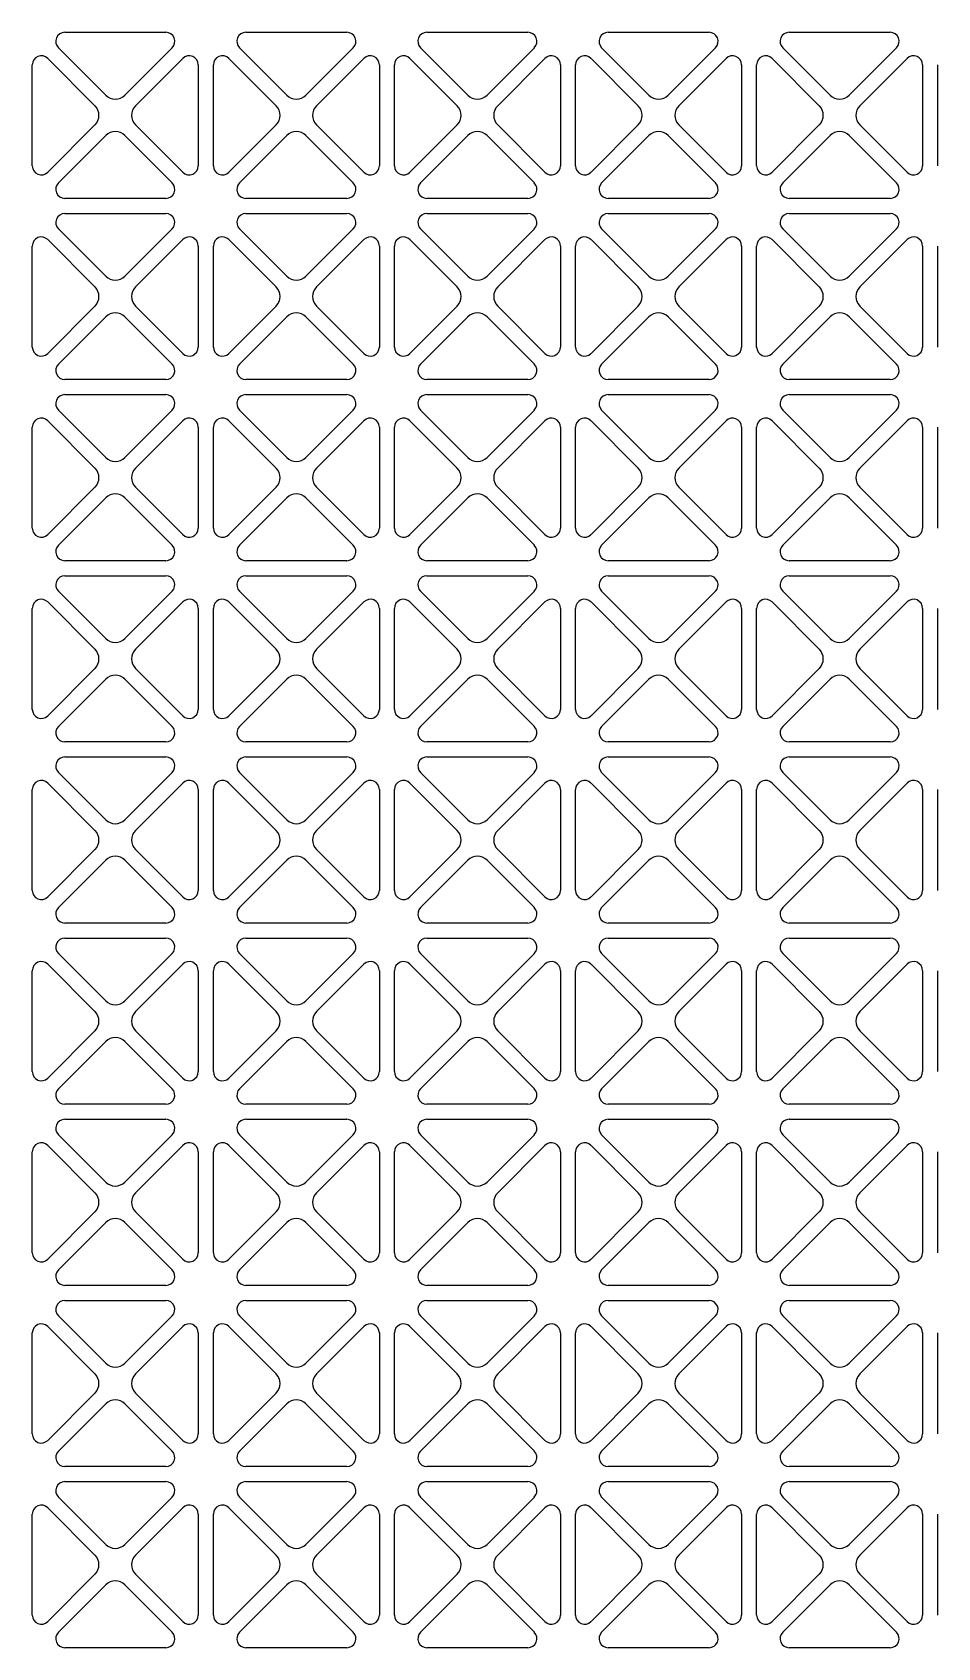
# Model space of a CAD drawing. Header units: millimetres. Extents: x 0 to 87554, y -20854 to 20404.
# Drawn here: x 49177.5 to 49297.5, y -3814.7 to -3600.7 of the extents above; entities that cross this region are included whole.
import ezdxf

# ---------------------------------------------------------------- set-up
doc = ezdxf.new("R2010")
doc.units = ezdxf.units.MM
doc.layers.get('0').update_dxf_attribs({"lineweight": 15})
doc.layers.add('WANGKONG_0', color=7, linetype='Continuous')

# ---------------------------------------------------------------- blocks, each defined once
blk = doc.blocks.new('e4tggg')
at = {"layer": 'WANGKONG_0', "color": 87, "linetype": 'Continuous'}
for p, q in [((34.62, 44.8), (48, 44.8)), ((58.62, 44.8), (72, 44.8)), ((82.62, 44.8), (96, 44.8)), ((106.62, 44.8), (120, 44.8)), ((130.62, 44.8), (144, 44.8)), ((32.36, 41.34), (38.62, 35.07)), ((40.04, 36.49), (33.77, 42.75)), ((48.85, 42.75), (42.58, 36.49)), ((44, 35.07), (50.26, 41.34)), ((56.36, 41.34), (62.62, 35.07)), ((64.04, 36.49), (57.77, 42.75)), ((72.85, 42.75), (66.58, 36.49)), ((68, 35.07), (74.26, 41.34)), ((80.36, 41.34), (86.62, 35.07)), ((88.04, 36.49), (81.77, 42.75)), ((96.85, 42.75), (90.58, 36.49)), ((92, 35.07), (98.26, 41.34)), ((104.36, 41.34), (110.62, 35.07)), ((112.04, 36.49), (105.77, 42.75)), ((120.85, 42.75), (114.58, 36.49)), ((116, 35.07), (122.26, 41.34)), ((128.36, 41.34), (134.62, 35.07)), ((136.04, 36.49), (129.77, 42.75)), ((144.85, 42.75), (138.58, 36.49)), ((140, 35.07), (146.26, 41.34)), ((30.31, 27.11), (30.31, 40.49)), ((52.31, 40.49), (52.31, 27.11)), ((54.31, 27.11), (54.31, 40.49)), ((76.31, 40.49), (76.31, 27.11)), ((78.31, 27.11), (78.31, 40.49)), ((100.31, 40.49), (100.31, 27.11)), ((102.31, 27.11), (102.31, 40.49)), ((124.31, 40.49), (124.31, 27.11)), ((126.31, 27.11), (126.31, 40.49)), ((148.31, 40.49), (148.31, 27.11)), ((150.31, 27.11), (150.31, 40.49)), ((38.62, 32.53), (32.36, 26.26)), ((50.26, 26.26), (44, 32.53)), ((62.62, 32.53), (56.36, 26.26)), ((74.26, 26.26), (68, 32.53)), ((86.62, 32.53), (80.36, 26.26)), ((98.26, 26.26), (92, 32.53)), ((110.62, 32.53), (104.36, 26.26)), ((122.26, 26.26), (116, 32.53)), ((134.62, 32.53), (128.36, 26.26)), ((146.26, 26.26), (140, 32.53)), ((33.77, 24.85), (40.04, 31.11)), ((42.58, 31.11), (48.85, 24.85)), ((57.77, 24.85), (64.04, 31.11)), ((66.58, 31.11), (72.85, 24.85)), ((81.77, 24.85), (88.04, 31.11)), ((90.58, 31.11), (96.85, 24.85)), ((105.77, 24.85), (112.04, 31.11)), ((114.58, 31.11), (120.85, 24.85)), ((129.77, 24.85), (136.04, 31.11)), ((138.58, 31.11), (144.85, 24.85)), ((48, 22.8), (34.62, 22.8)), ((72, 22.8), (58.62, 22.8)), ((96, 22.8), (82.62, 22.8)), ((120, 22.8), (106.62, 22.8)), ((144, 22.8), (130.62, 22.8)), ((34.62, 20.8), (48, 20.8)), ((58.62, 20.8), (72, 20.8)), ((82.62, 20.8), (96, 20.8)), ((106.62, 20.8), (120, 20.8)), ((130.62, 20.8), (144, 20.8)), ((32.36, 17.34), (38.62, 11.07)), ((40.04, 12.49), (33.77, 18.75)), ((48.85, 18.75), (42.58, 12.49)), ((44, 11.07), (50.26, 17.34)), ((56.36, 17.34), (62.62, 11.07)), ((64.04, 12.49), (57.77, 18.75)), ((72.85, 18.75), (66.58, 12.49)), ((68, 11.07), (74.26, 17.34)), ((80.36, 17.34), (86.62, 11.07)), ((88.04, 12.49), (81.77, 18.75)), ((96.85, 18.75), (90.58, 12.49)), ((92, 11.07), (98.26, 17.34)), ((104.36, 17.34), (110.62, 11.07)), ((112.04, 12.49), (105.77, 18.75)), ((120.85, 18.75), (114.58, 12.49)), ((116, 11.07), (122.26, 17.34)), ((128.36, 17.34), (134.62, 11.07)), ((136.04, 12.49), (129.77, 18.75)), ((144.85, 18.75), (138.58, 12.49)), ((140, 11.07), (146.26, 17.34)), ((30.31, 3.11), (30.31, 16.49)), ((52.31, 16.49), (52.31, 3.11)), ((54.31, 3.11), (54.31, 16.49)), ((76.31, 16.49), (76.31, 3.11)), ((78.31, 3.11), (78.31, 16.49)), ((100.31, 16.49), (100.31, 3.11)), ((102.31, 3.11), (102.31, 16.49)), ((124.31, 16.49), (124.31, 3.11)), ((126.31, 3.11), (126.31, 16.49)), ((148.31, 16.49), (148.31, 3.11)), ((150.31, 3.11), (150.31, 16.49)), ((38.62, 8.53), (32.36, 2.26)), ((33.77, 0.85), (40.04, 7.11)), ((42.58, 7.11), (48.85, 0.85)), ((50.26, 2.26), (44, 8.53)), ((62.62, 8.53), (56.36, 2.26)), ((57.77, 0.85), (64.04, 7.11)), ((66.58, 7.11), (72.85, 0.85)), ((74.26, 2.26), (68, 8.53)), ((86.62, 8.53), (80.36, 2.26)), ((81.77, 0.85), (88.04, 7.11)), ((90.58, 7.11), (96.85, 0.85)), ((98.26, 2.26), (92, 8.53)), ((110.62, 8.53), (104.36, 2.26)), ((105.77, 0.85), (112.04, 7.11)), ((114.58, 7.11), (120.85, 0.85)), ((122.26, 2.26), (116, 8.53)), ((134.62, 8.53), (128.36, 2.26)), ((129.77, 0.85), (136.04, 7.11)), ((138.58, 7.11), (144.85, 0.85)), ((146.26, 2.26), (140, 8.53)), ((48, -1.2), (34.62, -1.2)), ((72, -1.2), (58.62, -1.2)), ((96, -1.2), (82.62, -1.2)), ((120, -1.2), (106.62, -1.2)), ((144, -1.2), (130.62, -1.2)), ((34.62, -3.2), (48, -3.2)), ((58.62, -3.2), (72, -3.2)), ((82.62, -3.2), (96, -3.2)), ((106.62, -3.2), (120, -3.2)), ((130.62, -3.2), (144, -3.2)), ((40.04, -11.51), (33.77, -5.25)), ((48.85, -5.25), (42.58, -11.51)), ((64.04, -11.51), (57.77, -5.25)), ((72.85, -5.25), (66.58, -11.51)), ((88.04, -11.51), (81.77, -5.25)), ((96.85, -5.25), (90.58, -11.51)), ((112.04, -11.51), (105.77, -5.25)), ((120.85, -5.25), (114.58, -11.51)), ((136.04, -11.51), (129.77, -5.25)), ((144.85, -5.25), (138.58, -11.51)), ((30.31, -20.89), (30.31, -7.51)), ((32.36, -6.66), (38.62, -12.93)), ((44, -12.93), (50.26, -6.66)), ((52.31, -7.51), (52.31, -20.89)), ((54.31, -20.89), (54.31, -7.51)), ((56.36, -6.66), (62.62, -12.93)), ((68, -12.93), (74.26, -6.66)), ((76.31, -7.51), (76.31, -20.89)), ((78.31, -20.89), (78.31, -7.51)), ((80.36, -6.66), (86.62, -12.93)), ((92, -12.93), (98.26, -6.66)), ((100.31, -7.51), (100.31, -20.89)), ((102.31, -20.89), (102.31, -7.51)), ((104.36, -6.66), (110.62, -12.93)), ((116, -12.93), (122.26, -6.66)), ((124.31, -7.51), (124.31, -20.89)), ((126.31, -20.89), (126.31, -7.51)), ((128.36, -6.66), (134.62, -12.93)), ((140, -12.93), (146.26, -6.66)), ((148.31, -7.51), (148.31, -20.89)), ((150.31, -20.89), (150.31, -7.51)), ((38.62, -15.47), (32.36, -21.74)), ((33.77, -23.15), (40.04, -16.89)), ((42.58, -16.89), (48.85, -23.15)), ((50.26, -21.74), (44, -15.47)), ((62.62, -15.47), (56.36, -21.74)), ((57.77, -23.15), (64.04, -16.89)), ((66.58, -16.89), (72.85, -23.15)), ((74.26, -21.74), (68, -15.47)), ((86.62, -15.47), (80.36, -21.74)), ((81.77, -23.15), (88.04, -16.89)), ((90.58, -16.89), (96.85, -23.15)), ((98.26, -21.74), (92, -15.47)), ((110.62, -15.47), (104.36, -21.74)), ((105.77, -23.15), (112.04, -16.89)), ((114.58, -16.89), (120.85, -23.15)), ((122.26, -21.74), (116, -15.47)), ((134.62, -15.47), (128.36, -21.74)), ((129.77, -23.15), (136.04, -16.89)), ((138.58, -16.89), (144.85, -23.15)), ((146.26, -21.74), (140, -15.47)), ((48, -25.2), (34.62, -25.2)), ((72, -25.2), (58.62, -25.2)), ((96, -25.2), (82.62, -25.2)), ((120, -25.2), (106.62, -25.2)), ((144, -25.2), (130.62, -25.2)), ((34.62, -27.2), (48, -27.2)), ((58.62, -27.2), (72, -27.2)), ((82.62, -27.2), (96, -27.2)), ((106.62, -27.2), (120, -27.2)), ((130.62, -27.2), (144, -27.2)), ((40.04, -35.51), (33.77, -29.25)), ((48.85, -29.25), (42.58, -35.51)), ((64.04, -35.51), (57.77, -29.25)), ((72.85, -29.25), (66.58, -35.51)), ((88.04, -35.51), (81.77, -29.25)), ((96.85, -29.25), (90.58, -35.51)), ((112.04, -35.51), (105.77, -29.25)), ((120.85, -29.25), (114.58, -35.51)), ((136.04, -35.51), (129.77, -29.25)), ((144.85, -29.25), (138.58, -35.51)), ((30.31, -44.89), (30.31, -31.51)), ((32.36, -30.66), (38.62, -36.93)), ((44, -36.93), (50.26, -30.66)), ((52.31, -31.51), (52.31, -44.89)), ((54.31, -44.89), (54.31, -31.51)), ((56.36, -30.66), (62.62, -36.93)), ((68, -36.93), (74.26, -30.66)), ((76.31, -31.51), (76.31, -44.89)), ((78.31, -44.89), (78.31, -31.51)), ((80.36, -30.66), (86.62, -36.93)), ((92, -36.93), (98.26, -30.66)), ((100.31, -31.51), (100.31, -44.89)), ((102.31, -44.89), (102.31, -31.51)), ((104.36, -30.66), (110.62, -36.93)), ((116, -36.93), (122.26, -30.66)), ((124.31, -31.51), (124.31, -44.89)), ((126.31, -44.89), (126.31, -31.51)), ((128.36, -30.66), (134.62, -36.93)), ((140, -36.93), (146.26, -30.66)), ((148.31, -31.51), (148.31, -44.89)), ((150.31, -44.89), (150.31, -31.51)), ((38.62, -39.47), (32.36, -45.74)), ((50.26, -45.74), (44, -39.47)), ((62.62, -39.47), (56.36, -45.74)), ((74.26, -45.74), (68, -39.47)), ((86.62, -39.47), (80.36, -45.74)), ((98.26, -45.74), (92, -39.47)), ((110.62, -39.47), (104.36, -45.74)), ((122.26, -45.74), (116, -39.47)), ((134.62, -39.47), (128.36, -45.74)), ((146.26, -45.74), (140, -39.47)), ((33.77, -47.15), (40.04, -40.89)), ((42.58, -40.89), (48.85, -47.15)), ((57.77, -47.15), (64.04, -40.89)), ((66.58, -40.89), (72.85, -47.15)), ((81.77, -47.15), (88.04, -40.89)), ((90.58, -40.89), (96.85, -47.15)), ((105.77, -47.15), (112.04, -40.89)), ((114.58, -40.89), (120.85, -47.15)), ((129.77, -47.15), (136.04, -40.89)), ((138.58, -40.89), (144.85, -47.15)), ((48, -49.2), (34.62, -49.2)), ((72, -49.2), (58.62, -49.2)), ((96, -49.2), (82.62, -49.2)), ((120, -49.2), (106.62, -49.2)), ((144, -49.2), (130.62, -49.2)), ((34.62, -51.2), (48, -51.2)), ((58.62, -51.2), (72, -51.2)), ((82.62, -51.2), (96, -51.2)), ((106.62, -51.2), (120, -51.2)), ((130.62, -51.2), (144, -51.2)), ((40.04, -59.51), (33.77, -53.25)), ((48.85, -53.25), (42.58, -59.51)), ((64.04, -59.51), (57.77, -53.25)), ((72.85, -53.25), (66.58, -59.51)), ((88.04, -59.51), (81.77, -53.25)), ((96.85, -53.25), (90.58, -59.51)), ((112.04, -59.51), (105.77, -53.25)), ((120.85, -53.25), (114.58, -59.51)), ((136.04, -59.51), (129.77, -53.25)), ((144.85, -53.25), (138.58, -59.51)), ((30.31, -68.89), (30.31, -55.51)), ((32.36, -54.66), (38.62, -60.93)), ((44, -60.93), (50.26, -54.66)), ((52.31, -55.51), (52.31, -68.89)), ((54.31, -68.89), (54.31, -55.51)), ((56.36, -54.66), (62.62, -60.93)), ((68, -60.93), (74.26, -54.66)), ((76.31, -55.51), (76.31, -68.89)), ((78.31, -68.89), (78.31, -55.51)), ((80.36, -54.66), (86.62, -60.93)), ((92, -60.93), (98.26, -54.66)), ((100.31, -55.51), (100.31, -68.89)), ((102.31, -68.89), (102.31, -55.51)), ((104.36, -54.66), (110.62, -60.93)), ((116, -60.93), (122.26, -54.66)), ((124.31, -55.51), (124.31, -68.89)), ((126.31, -68.89), (126.31, -55.51)), ((128.36, -54.66), (134.62, -60.93)), ((140, -60.93), (146.26, -54.66)), ((148.31, -55.51), (148.31, -68.89)), ((150.31, -68.89), (150.31, -55.51)), ((38.62, -63.47), (32.36, -69.74)), ((50.26, -69.74), (44, -63.47)), ((62.62, -63.47), (56.36, -69.74)), ((74.26, -69.74), (68, -63.47)), ((86.62, -63.47), (80.36, -69.74)), ((98.26, -69.74), (92, -63.47)), ((110.62, -63.47), (104.36, -69.74)), ((122.26, -69.74), (116, -63.47)), ((134.62, -63.47), (128.36, -69.74)), ((146.26, -69.74), (140, -63.47)), ((33.77, -71.15), (40.04, -64.89)), ((42.58, -64.89), (48.85, -71.15)), ((57.77, -71.15), (64.04, -64.89)), ((66.58, -64.89), (72.85, -71.15)), ((81.77, -71.15), (88.04, -64.89)), ((90.58, -64.89), (96.85, -71.15)), ((105.77, -71.15), (112.04, -64.89)), ((114.58, -64.89), (120.85, -71.15)), ((129.77, -71.15), (136.04, -64.89)), ((138.58, -64.89), (144.85, -71.15)), ((48, -73.2), (34.62, -73.2)), ((72, -73.2), (58.62, -73.2)), ((96, -73.2), (82.62, -73.2)), ((120, -73.2), (106.62, -73.2)), ((144, -73.2), (130.62, -73.2)), ((34.62, -75.2), (48, -75.2)), ((58.62, -75.2), (72, -75.2)), ((82.62, -75.2), (96, -75.2)), ((106.62, -75.2), (120, -75.2)), ((130.62, -75.2), (144, -75.2)), ((32.36, -78.66), (38.62, -84.93)), ((40.04, -83.51), (33.77, -77.25)), ((48.85, -77.25), (42.58, -83.51)), ((44, -84.93), (50.26, -78.66)), ((56.36, -78.66), (62.62, -84.93)), ((64.04, -83.51), (57.77, -77.25)), ((72.85, -77.25), (66.58, -83.51)), ((68, -84.93), (74.26, -78.66)), ((80.36, -78.66), (86.62, -84.93)), ((88.04, -83.51), (81.77, -77.25)), ((96.85, -77.25), (90.58, -83.51)), ((92, -84.93), (98.26, -78.66)), ((104.36, -78.66), (110.62, -84.93)), ((112.04, -83.51), (105.77, -77.25)), ((120.85, -77.25), (114.58, -83.51)), ((116, -84.93), (122.26, -78.66)), ((128.36, -78.66), (134.62, -84.93)), ((136.04, -83.51), (129.77, -77.25)), ((144.85, -77.25), (138.58, -83.51)), ((140, -84.93), (146.26, -78.66)), ((30.31, -92.89), (30.31, -79.51)), ((52.31, -79.51), (52.31, -92.89)), ((54.31, -92.89), (54.31, -79.51)), ((76.31, -79.51), (76.31, -92.89)), ((78.31, -92.89), (78.31, -79.51)), ((100.31, -79.51), (100.31, -92.89)), ((102.31, -92.89), (102.31, -79.51)), ((124.31, -79.51), (124.31, -92.89)), ((126.31, -92.89), (126.31, -79.51)), ((148.31, -79.51), (148.31, -92.89)), ((150.31, -92.89), (150.31, -79.51)), ((38.62, -87.47), (32.36, -93.74)), ((50.26, -93.74), (44, -87.47)), ((62.62, -87.47), (56.36, -93.74)), ((74.26, -93.74), (68, -87.47)), ((86.62, -87.47), (80.36, -93.74)), ((98.26, -93.74), (92, -87.47)), ((110.62, -87.47), (104.36, -93.74)), ((122.26, -93.74), (116, -87.47)), ((134.62, -87.47), (128.36, -93.74)), ((146.26, -93.74), (140, -87.47)), ((33.77, -95.15), (40.04, -88.89)), ((42.58, -88.89), (48.85, -95.15)), ((57.77, -95.15), (64.04, -88.89)), ((66.58, -88.89), (72.85, -95.15)), ((81.77, -95.15), (88.04, -88.89)), ((90.58, -88.89), (96.85, -95.15)), ((105.77, -95.15), (112.04, -88.89)), ((114.58, -88.89), (120.85, -95.15)), ((129.77, -95.15), (136.04, -88.89)), ((138.58, -88.89), (144.85, -95.15)), ((48, -97.2), (34.62, -97.2)), ((72, -97.2), (58.62, -97.2)), ((96, -97.2), (82.62, -97.2)), ((120, -97.2), (106.62, -97.2)), ((144, -97.2), (130.62, -97.2)), ((34.62, -99.2), (48, -99.2)), ((58.62, -99.2), (72, -99.2)), ((82.62, -99.2), (96, -99.2)), ((106.62, -99.2), (120, -99.2)), ((130.62, -99.2), (144, -99.2)), ((32.36, -102.66), (38.62, -108.93)), ((40.04, -107.51), (33.77, -101.25)), ((48.85, -101.25), (42.58, -107.51)), ((44, -108.93), (50.26, -102.66)), ((56.36, -102.66), (62.62, -108.93)), ((64.04, -107.51), (57.77, -101.25)), ((72.85, -101.25), (66.58, -107.51)), ((68, -108.93), (74.26, -102.66)), ((80.36, -102.66), (86.62, -108.93)), ((88.04, -107.51), (81.77, -101.25)), ((96.85, -101.25), (90.58, -107.51)), ((92, -108.93), (98.26, -102.66)), ((104.36, -102.66), (110.62, -108.93)), ((112.04, -107.51), (105.77, -101.25)), ((120.85, -101.25), (114.58, -107.51)), ((116, -108.93), (122.26, -102.66)), ((128.36, -102.66), (134.62, -108.93)), ((136.04, -107.51), (129.77, -101.25)), ((144.85, -101.25), (138.58, -107.51)), ((140, -108.93), (146.26, -102.66)), ((30.31, -116.89), (30.31, -103.51)), ((52.31, -103.51), (52.31, -116.89)), ((54.31, -116.89), (54.31, -103.51)), ((76.31, -103.51), (76.31, -116.89)), ((78.31, -116.89), (78.31, -103.51)), ((100.31, -103.51), (100.31, -116.89)), ((102.31, -116.89), (102.31, -103.51)), ((124.31, -103.51), (124.31, -116.89)), ((126.31, -116.89), (126.31, -103.51)), ((148.31, -103.51), (148.31, -116.89)), ((150.31, -116.89), (150.31, -103.51)), ((38.62, -111.47), (32.36, -117.74)), ((33.77, -119.15), (40.04, -112.89)), ((42.58, -112.89), (48.85, -119.15)), ((50.26, -117.74), (44, -111.47)), ((62.62, -111.47), (56.36, -117.74)), ((57.77, -119.15), (64.04, -112.89)), ((66.58, -112.89), (72.85, -119.15)), ((74.26, -117.74), (68, -111.47)), ((86.62, -111.47), (80.36, -117.74)), ((81.77, -119.15), (88.04, -112.89)), ((90.58, -112.89), (96.85, -119.15)), ((98.26, -117.74), (92, -111.47)), ((110.62, -111.47), (104.36, -117.74)), ((105.77, -119.15), (112.04, -112.89)), ((114.58, -112.89), (120.85, -119.15)), ((122.26, -117.74), (116, -111.47)), ((134.62, -111.47), (128.36, -117.74)), ((129.77, -119.15), (136.04, -112.89)), ((138.58, -112.89), (144.85, -119.15)), ((146.26, -117.74), (140, -111.47)), ((48, -121.2), (34.62, -121.2)), ((72, -121.2), (58.62, -121.2)), ((96, -121.2), (82.62, -121.2)), ((120, -121.2), (106.62, -121.2)), ((144, -121.2), (130.62, -121.2)), ((34.62, -123.2), (48, -123.2)), ((58.62, -123.2), (72, -123.2)), ((82.62, -123.2), (96, -123.2)), ((106.62, -123.2), (120, -123.2)), ((130.62, -123.2), (144, -123.2)), ((40.04, -131.51), (33.77, -125.25)), ((48.85, -125.25), (42.58, -131.51)), ((64.04, -131.51), (57.77, -125.25)), ((72.85, -125.25), (66.58, -131.51)), ((88.04, -131.51), (81.77, -125.25)), ((96.85, -125.25), (90.58, -131.51)), ((112.04, -131.51), (105.77, -125.25)), ((120.85, -125.25), (114.58, -131.51)), ((136.04, -131.51), (129.77, -125.25)), ((144.85, -125.25), (138.58, -131.51)), ((30.31, -140.89), (30.31, -127.51)), ((32.36, -126.66), (38.62, -132.93)), ((44, -132.93), (50.26, -126.66)), ((52.31, -127.51), (52.31, -140.89)), ((54.31, -140.89), (54.31, -127.51)), ((56.36, -126.66), (62.62, -132.93)), ((68, -132.93), (74.26, -126.66)), ((76.31, -127.51), (76.31, -140.89)), ((78.31, -140.89), (78.31, -127.51)), ((80.36, -126.66), (86.62, -132.93)), ((92, -132.93), (98.26, -126.66)), ((100.31, -127.51), (100.31, -140.89)), ((102.31, -140.89), (102.31, -127.51)), ((104.36, -126.66), (110.62, -132.93)), ((116, -132.93), (122.26, -126.66)), ((124.31, -127.51), (124.31, -140.89)), ((126.31, -140.89), (126.31, -127.51)), ((128.36, -126.66), (134.62, -132.93)), ((140, -132.93), (146.26, -126.66)), ((148.31, -127.51), (148.31, -140.89)), ((150.31, -140.89), (150.31, -127.51)), ((38.62, -135.47), (32.36, -141.74)), ((33.77, -143.15), (40.04, -136.89)), ((42.58, -136.89), (48.85, -143.15)), ((50.26, -141.74), (44, -135.47)), ((62.62, -135.47), (56.36, -141.74)), ((57.77, -143.15), (64.04, -136.89)), ((66.58, -136.89), (72.85, -143.15)), ((74.26, -141.74), (68, -135.47)), ((86.62, -135.47), (80.36, -141.74)), ((81.77, -143.15), (88.04, -136.89)), ((90.58, -136.89), (96.85, -143.15)), ((98.26, -141.74), (92, -135.47)), ((110.62, -135.47), (104.36, -141.74)), ((105.77, -143.15), (112.04, -136.89)), ((114.58, -136.89), (120.85, -143.15)), ((122.26, -141.74), (116, -135.47)), ((134.62, -135.47), (128.36, -141.74)), ((129.77, -143.15), (136.04, -136.89)), ((138.58, -136.89), (144.85, -143.15)), ((146.26, -141.74), (140, -135.47)), ((48, -145.2), (34.62, -145.2)), ((72, -145.2), (58.62, -145.2)), ((96, -145.2), (82.62, -145.2)), ((120, -145.2), (106.62, -145.2)), ((144, -145.2), (130.62, -145.2)), ((34.62, -147.2), (48, -147.2)), ((58.62, -147.2), (72, -147.2)), ((82.62, -147.2), (96, -147.2)), ((106.62, -147.2), (120, -147.2)), ((130.62, -147.2), (144, -147.2)), ((40.04, -155.51), (33.77, -149.25)), ((48.85, -149.25), (42.58, -155.51)), ((64.04, -155.51), (57.77, -149.25)), ((72.85, -149.25), (66.58, -155.51)), ((88.04, -155.51), (81.77, -149.25)), ((96.85, -149.25), (90.58, -155.51)), ((112.04, -155.51), (105.77, -149.25)), ((120.85, -149.25), (114.58, -155.51)), ((136.04, -155.51), (129.77, -149.25)), ((144.85, -149.25), (138.58, -155.51)), ((30.31, -164.89), (30.31, -151.51)), ((32.36, -150.66), (38.62, -156.93)), ((44, -156.93), (50.26, -150.66)), ((52.31, -151.51), (52.31, -164.89)), ((54.31, -164.89), (54.31, -151.51)), ((56.36, -150.66), (62.62, -156.93)), ((68, -156.93), (74.26, -150.66)), ((76.31, -151.51), (76.31, -164.89)), ((78.31, -164.89), (78.31, -151.51)), ((80.36, -150.66), (86.62, -156.93)), ((92, -156.93), (98.26, -150.66)), ((100.31, -151.51), (100.31, -164.89)), ((102.31, -164.89), (102.31, -151.51)), ((104.36, -150.66), (110.62, -156.93)), ((116, -156.93), (122.26, -150.66)), ((124.31, -151.51), (124.31, -164.89)), ((126.31, -164.89), (126.31, -151.51)), ((128.36, -150.66), (134.62, -156.93)), ((140, -156.93), (146.26, -150.66)), ((148.31, -151.51), (148.31, -164.89)), ((150.31, -164.89), (150.31, -151.51)), ((38.62, -159.47), (32.36, -165.74)), ((50.26, -165.74), (44, -159.47)), ((62.62, -159.47), (56.36, -165.74)), ((74.26, -165.74), (68, -159.47)), ((86.62, -159.47), (80.36, -165.74)), ((98.26, -165.74), (92, -159.47)), ((110.62, -159.47), (104.36, -165.74)), ((122.26, -165.74), (116, -159.47)), ((134.62, -159.47), (128.36, -165.74)), ((146.26, -165.74), (140, -159.47)), ((33.77, -167.15), (40.04, -160.89)), ((42.58, -160.89), (48.85, -167.15)), ((57.77, -167.15), (64.04, -160.89)), ((66.58, -160.89), (72.85, -167.15)), ((81.77, -167.15), (88.04, -160.89)), ((90.58, -160.89), (96.85, -167.15)), ((105.77, -167.15), (112.04, -160.89)), ((114.58, -160.89), (120.85, -167.15)), ((129.77, -167.15), (136.04, -160.89)), ((138.58, -160.89), (144.85, -167.15)), ((48, -169.2), (34.62, -169.2)), ((72, -169.2), (58.62, -169.2)), ((96, -169.2), (82.62, -169.2)), ((120, -169.2), (106.62, -169.2)), ((144, -169.2), (130.62, -169.2))]:
    blk.add_line(p, q, dxfattribs=at)
for centre, radius, start, end in [((34.62, 43.6), 1.2, 90, 225), ((48, 43.6), 1.2, 315, 90), ((58.62, 43.6), 1.2, 90, 225), ((72, 43.6), 1.2, 315, 90), ((82.62, 43.6), 1.2, 90, 225), ((96, 43.6), 1.2, 315, 90), ((106.62, 43.6), 1.2, 90, 225), ((120, 43.6), 1.2, 315, 90), ((130.62, 43.6), 1.2, 90, 225), ((144, 43.6), 1.2, 315, 90), ((31.51, 40.49), 1.2, 45, 180), ((51.11, 40.49), 1.2, 0, 135), ((55.51, 40.49), 1.2, 45, 180), ((75.11, 40.49), 1.2, 0, 135), ((79.51, 40.49), 1.2, 45, 180), ((99.11, 40.49), 1.2, 0, 135), ((103.51, 40.49), 1.2, 45, 180), ((123.11, 40.49), 1.2, 0, 135), ((127.51, 40.49), 1.2, 45, 180), ((147.11, 40.49), 1.2, 0, 135), ((41.31, 37.76), 1.8, 225, 315), ((65.31, 37.76), 1.8, 225, 315), ((89.31, 37.76), 1.8, 225, 315), ((113.31, 37.76), 1.8, 225, 315), ((137.31, 37.76), 1.8, 225, 315), ((37.35, 33.8), 1.8, 315, 45), ((45.27, 33.8), 1.8, 135, 225), ((61.35, 33.8), 1.8, 315, 45), ((69.27, 33.8), 1.8, 135, 225), ((85.35, 33.8), 1.8, 315, 45), ((93.27, 33.8), 1.8, 135, 225), ((109.35, 33.8), 1.8, 315, 45), ((117.27, 33.8), 1.8, 135, 225), ((133.35, 33.8), 1.8, 315, 45), ((141.27, 33.8), 1.8, 135, 225), ((41.31, 29.84), 1.8, 45, 135), ((65.31, 29.84), 1.8, 45, 135), ((89.31, 29.84), 1.8, 45, 135), ((113.31, 29.84), 1.8, 45, 135), ((137.31, 29.84), 1.8, 45, 135), ((31.51, 27.11), 1.2, 180, 315), ((51.11, 27.11), 1.2, 225, 0), ((55.51, 27.11), 1.2, 180, 315), ((75.11, 27.11), 1.2, 225, 0), ((79.51, 27.11), 1.2, 180, 315), ((99.11, 27.11), 1.2, 225, 0), ((103.51, 27.11), 1.2, 180, 315), ((123.11, 27.11), 1.2, 225, 0), ((127.51, 27.11), 1.2, 180, 315), ((147.11, 27.11), 1.2, 225, 0), ((34.62, 24), 1.2, 135, 270), ((48, 24), 1.2, 270, 45), ((58.62, 24), 1.2, 135, 270), ((72, 24), 1.2, 270, 45), ((82.62, 24), 1.2, 135, 270), ((96, 24), 1.2, 270, 45), ((106.62, 24), 1.2, 135, 270), ((120, 24), 1.2, 270, 45), ((130.62, 24), 1.2, 135, 270), ((144, 24), 1.2, 270, 45), ((34.62, 19.6), 1.2, 90, 225), ((48, 19.6), 1.2, 315, 90), ((58.62, 19.6), 1.2, 90, 225), ((72, 19.6), 1.2, 315, 90), ((82.62, 19.6), 1.2, 90, 225), ((96, 19.6), 1.2, 315, 90), ((106.62, 19.6), 1.2, 90, 225), ((120, 19.6), 1.2, 315, 90), ((130.62, 19.6), 1.2, 90, 225), ((144, 19.6), 1.2, 315, 90), ((31.51, 16.49), 1.2, 45, 180), ((51.11, 16.49), 1.2, 0, 135), ((55.51, 16.49), 1.2, 45, 180), ((75.11, 16.49), 1.2, 0, 135), ((79.51, 16.49), 1.2, 45, 180), ((99.11, 16.49), 1.2, 0, 135), ((103.51, 16.49), 1.2, 45, 180), ((123.11, 16.49), 1.2, 0, 135), ((127.51, 16.49), 1.2, 45, 180), ((147.11, 16.49), 1.2, 0, 135), ((37.35, 9.8), 1.8, 315, 45), ((41.31, 13.76), 1.8, 225, 315), ((45.27, 9.8), 1.8, 135, 225), ((61.35, 9.8), 1.8, 315, 45), ((65.31, 13.76), 1.8, 225, 315), ((69.27, 9.8), 1.8, 135, 225), ((85.35, 9.8), 1.8, 315, 45), ((89.31, 13.76), 1.8, 225, 315), ((93.27, 9.8), 1.8, 135, 225), ((109.35, 9.8), 1.8, 315, 45), ((113.31, 13.76), 1.8, 225, 315), ((117.27, 9.8), 1.8, 135, 225), ((133.35, 9.8), 1.8, 315, 45), ((137.31, 13.76), 1.8, 225, 315), ((141.27, 9.8), 1.8, 135, 225), ((41.31, 5.84), 1.8, 45, 135), ((65.31, 5.84), 1.8, 45, 135), ((89.31, 5.84), 1.8, 45, 135), ((113.31, 5.84), 1.8, 45, 135), ((137.31, 5.84), 1.8, 45, 135), ((31.51, 3.11), 1.2, 180, 315), ((51.11, 3.11), 1.2, 225, 0), ((55.51, 3.11), 1.2, 180, 315), ((75.11, 3.11), 1.2, 225, 0), ((79.51, 3.11), 1.2, 180, 315), ((99.11, 3.11), 1.2, 225, 0), ((103.51, 3.11), 1.2, 180, 315), ((123.11, 3.11), 1.2, 225, 0), ((127.51, 3.11), 1.2, 180, 315), ((147.11, 3.11), 1.2, 225, 0), ((34.62, 0), 1.2, 135, 270), ((48, 0), 1.2, 270, 45), ((58.62, 0), 1.2, 135, 270), ((72, 0), 1.2, 270, 45), ((82.62, 0), 1.2, 135, 270), ((96, 0), 1.2, 270, 45), ((106.62, 0), 1.2, 135, 270), ((120, 0), 1.2, 270, 45), ((130.62, 0), 1.2, 135, 270), ((144, 0), 1.2, 270, 45), ((34.62, -4.4), 1.2, 90, 225), ((48, -4.4), 1.2, 315, 90), ((58.62, -4.4), 1.2, 90, 225), ((72, -4.4), 1.2, 315, 90), ((82.62, -4.4), 1.2, 90, 225), ((96, -4.4), 1.2, 315, 90), ((106.62, -4.4), 1.2, 90, 225), ((120, -4.4), 1.2, 315, 90), ((130.62, -4.4), 1.2, 90, 225), ((144, -4.4), 1.2, 315, 90), ((31.51, -7.51), 1.2, 45, 180), ((51.11, -7.51), 1.2, 0, 135), ((55.51, -7.51), 1.2, 45, 180), ((75.11, -7.51), 1.2, 0, 135), ((79.51, -7.51), 1.2, 45, 180), ((99.11, -7.51), 1.2, 0, 135), ((103.51, -7.51), 1.2, 45, 180), ((123.11, -7.51), 1.2, 0, 135), ((127.51, -7.51), 1.2, 45, 180), ((147.11, -7.51), 1.2, 0, 135), ((41.31, -10.24), 1.8, 225, 315), ((65.31, -10.24), 1.8, 225, 315), ((89.31, -10.24), 1.8, 225, 315), ((113.31, -10.24), 1.8, 225, 315), ((137.31, -10.24), 1.8, 225, 315), ((37.35, -14.2), 1.8, 315, 45), ((45.27, -14.2), 1.8, 135, 225), ((61.35, -14.2), 1.8, 315, 45), ((69.27, -14.2), 1.8, 135, 225), ((85.35, -14.2), 1.8, 315, 45), ((93.27, -14.2), 1.8, 135, 225), ((109.35, -14.2), 1.8, 315, 45), ((117.27, -14.2), 1.8, 135, 225), ((133.35, -14.2), 1.8, 315, 45), ((141.27, -14.2), 1.8, 135, 225), ((41.31, -18.16), 1.8, 45, 135), ((65.31, -18.16), 1.8, 45, 135), ((89.31, -18.16), 1.8, 45, 135), ((113.31, -18.16), 1.8, 45, 135), ((137.31, -18.16), 1.8, 45, 135), ((31.51, -20.89), 1.2, 180, 315), ((51.11, -20.89), 1.2, 225, 0), ((55.51, -20.89), 1.2, 180, 315), ((75.11, -20.89), 1.2, 225, 0), ((79.51, -20.89), 1.2, 180, 315), ((99.11, -20.89), 1.2, 225, 0), ((103.51, -20.89), 1.2, 180, 315), ((123.11, -20.89), 1.2, 225, 0), ((127.51, -20.89), 1.2, 180, 315), ((147.11, -20.89), 1.2, 225, 0), ((34.62, -24), 1.2, 135, 270), ((48, -24), 1.2, 270, 45), ((58.62, -24), 1.2, 135, 270), ((72, -24), 1.2, 270, 45), ((82.62, -24), 1.2, 135, 270), ((96, -24), 1.2, 270, 45), ((106.62, -24), 1.2, 135, 270), ((120, -24), 1.2, 270, 45), ((130.62, -24), 1.2, 135, 270), ((144, -24), 1.2, 270, 45), ((34.62, -28.4), 1.2, 90, 225), ((48, -28.4), 1.2, 315, 90), ((58.62, -28.4), 1.2, 90, 225), ((72, -28.4), 1.2, 315, 90), ((82.62, -28.4), 1.2, 90, 225), ((96, -28.4), 1.2, 315, 90), ((106.62, -28.4), 1.2, 90, 225), ((120, -28.4), 1.2, 315, 90), ((130.62, -28.4), 1.2, 90, 225), ((144, -28.4), 1.2, 315, 90), ((31.51, -31.51), 1.2, 45, 180), ((51.11, -31.51), 1.2, 0, 135), ((55.51, -31.51), 1.2, 45, 180), ((75.11, -31.51), 1.2, 0, 135), ((79.51, -31.51), 1.2, 45, 180), ((99.11, -31.51), 1.2, 0, 135), ((103.51, -31.51), 1.2, 45, 180), ((123.11, -31.51), 1.2, 0, 135), ((127.51, -31.51), 1.2, 45, 180), ((147.11, -31.51), 1.2, 0, 135), ((41.31, -34.24), 1.8, 225, 315), ((65.31, -34.24), 1.8, 225, 315), ((89.31, -34.24), 1.8, 225, 315), ((113.31, -34.24), 1.8, 225, 315), ((137.31, -34.24), 1.8, 225, 315), ((37.35, -38.2), 1.8, 315, 45), ((45.27, -38.2), 1.8, 135, 225), ((61.35, -38.2), 1.8, 315, 45), ((69.27, -38.2), 1.8, 135, 225), ((85.35, -38.2), 1.8, 315, 45), ((93.27, -38.2), 1.8, 135, 225), ((109.35, -38.2), 1.8, 315, 45), ((117.27, -38.2), 1.8, 135, 225), ((133.35, -38.2), 1.8, 315, 45), ((141.27, -38.2), 1.8, 135, 225), ((41.31, -42.16), 1.8, 45, 135), ((65.31, -42.16), 1.8, 45, 135), ((89.31, -42.16), 1.8, 45, 135), ((113.31, -42.16), 1.8, 45, 135), ((137.31, -42.16), 1.8, 45, 135), ((31.51, -44.89), 1.2, 180, 315), ((51.11, -44.89), 1.2, 225, 0), ((55.51, -44.89), 1.2, 180, 315), ((75.11, -44.89), 1.2, 225, 0), ((79.51, -44.89), 1.2, 180, 315), ((99.11, -44.89), 1.2, 225, 0), ((103.51, -44.89), 1.2, 180, 315), ((123.11, -44.89), 1.2, 225, 0), ((127.51, -44.89), 1.2, 180, 315), ((147.11, -44.89), 1.2, 225, 0), ((34.62, -48), 1.2, 135, 270), ((48, -48), 1.2, 270, 45), ((58.62, -48), 1.2, 135, 270), ((72, -48), 1.2, 270, 45), ((82.62, -48), 1.2, 135, 270), ((96, -48), 1.2, 270, 45), ((106.62, -48), 1.2, 135, 270), ((120, -48), 1.2, 270, 45), ((130.62, -48), 1.2, 135, 270), ((144, -48), 1.2, 270, 45), ((34.62, -52.4), 1.2, 90, 225), ((48, -52.4), 1.2, 315, 90), ((58.62, -52.4), 1.2, 90, 225), ((72, -52.4), 1.2, 315, 90), ((82.62, -52.4), 1.2, 90, 225), ((96, -52.4), 1.2, 315, 90), ((106.62, -52.4), 1.2, 90, 225), ((120, -52.4), 1.2, 315, 90), ((130.62, -52.4), 1.2, 90, 225), ((144, -52.4), 1.2, 315, 90), ((31.51, -55.51), 1.2, 45, 180), ((51.11, -55.51), 1.2, 0, 135), ((55.51, -55.51), 1.2, 45, 180), ((75.11, -55.51), 1.2, 0, 135), ((79.51, -55.51), 1.2, 45, 180), ((99.11, -55.51), 1.2, 0, 135), ((103.51, -55.51), 1.2, 45, 180), ((123.11, -55.51), 1.2, 0, 135), ((127.51, -55.51), 1.2, 45, 180), ((147.11, -55.51), 1.2, 0, 135), ((41.31, -58.24), 1.8, 225, 315), ((65.31, -58.24), 1.8, 225, 315), ((89.31, -58.24), 1.8, 225, 315), ((113.31, -58.24), 1.8, 225, 315), ((137.31, -58.24), 1.8, 225, 315), ((37.35, -62.2), 1.8, 315, 45), ((45.27, -62.2), 1.8, 135, 225), ((61.35, -62.2), 1.8, 315, 45), ((69.27, -62.2), 1.8, 135, 225), ((85.35, -62.2), 1.8, 315, 45), ((93.27, -62.2), 1.8, 135, 225), ((109.35, -62.2), 1.8, 315, 45), ((117.27, -62.2), 1.8, 135, 225), ((133.35, -62.2), 1.8, 315, 45), ((141.27, -62.2), 1.8, 135, 225), ((41.31, -66.16), 1.8, 45, 135), ((65.31, -66.16), 1.8, 45, 135), ((89.31, -66.16), 1.8, 45, 135), ((113.31, -66.16), 1.8, 45, 135), ((137.31, -66.16), 1.8, 45, 135), ((31.51, -68.89), 1.2, 180, 315), ((51.11, -68.89), 1.2, 225, 0), ((55.51, -68.89), 1.2, 180, 315), ((75.11, -68.89), 1.2, 225, 0), ((79.51, -68.89), 1.2, 180, 315), ((99.11, -68.89), 1.2, 225, 0), ((103.51, -68.89), 1.2, 180, 315), ((123.11, -68.89), 1.2, 225, 0), ((127.51, -68.89), 1.2, 180, 315), ((147.11, -68.89), 1.2, 225, 0), ((34.62, -72), 1.2, 135, 270), ((48, -72), 1.2, 270, 45), ((58.62, -72), 1.2, 135, 270), ((72, -72), 1.2, 270, 45), ((82.62, -72), 1.2, 135, 270), ((96, -72), 1.2, 270, 45), ((106.62, -72), 1.2, 135, 270), ((120, -72), 1.2, 270, 45), ((130.62, -72), 1.2, 135, 270), ((144, -72), 1.2, 270, 45), ((34.62, -76.4), 1.2, 90, 225), ((48, -76.4), 1.2, 315, 90), ((58.62, -76.4), 1.2, 90, 225), ((72, -76.4), 1.2, 315, 90), ((82.62, -76.4), 1.2, 90, 225), ((96, -76.4), 1.2, 315, 90), ((106.62, -76.4), 1.2, 90, 225), ((120, -76.4), 1.2, 315, 90), ((130.62, -76.4), 1.2, 90, 225), ((144, -76.4), 1.2, 315, 90), ((31.51, -79.51), 1.2, 45, 180), ((51.11, -79.51), 1.2, 0, 135), ((55.51, -79.51), 1.2, 45, 180), ((75.11, -79.51), 1.2, 0, 135), ((79.51, -79.51), 1.2, 45, 180), ((99.11, -79.51), 1.2, 0, 135), ((103.51, -79.51), 1.2, 45, 180), ((123.11, -79.51), 1.2, 0, 135), ((127.51, -79.51), 1.2, 45, 180), ((147.11, -79.51), 1.2, 0, 135), ((37.35, -86.2), 1.8, 315, 45), ((41.31, -82.24), 1.8, 225, 315), ((45.27, -86.2), 1.8, 135, 225), ((61.35, -86.2), 1.8, 315, 45), ((65.31, -82.24), 1.8, 225, 315), ((69.27, -86.2), 1.8, 135, 225), ((85.35, -86.2), 1.8, 315, 45), ((89.31, -82.24), 1.8, 225, 315), ((93.27, -86.2), 1.8, 135, 225), ((109.35, -86.2), 1.8, 315, 45), ((113.31, -82.24), 1.8, 225, 315), ((117.27, -86.2), 1.8, 135, 225), ((133.35, -86.2), 1.8, 315, 45), ((137.31, -82.24), 1.8, 225, 315), ((141.27, -86.2), 1.8, 135, 225), ((41.31, -90.16), 1.8, 45, 135), ((65.31, -90.16), 1.8, 45, 135), ((89.31, -90.16), 1.8, 45, 135), ((113.31, -90.16), 1.8, 45, 135), ((137.31, -90.16), 1.8, 45, 135), ((31.51, -92.89), 1.2, 180, 315), ((51.11, -92.89), 1.2, 225, 0), ((55.51, -92.89), 1.2, 180, 315), ((75.11, -92.89), 1.2, 225, 0), ((79.51, -92.89), 1.2, 180, 315), ((99.11, -92.89), 1.2, 225, 0), ((103.51, -92.89), 1.2, 180, 315), ((123.11, -92.89), 1.2, 225, 0), ((127.51, -92.89), 1.2, 180, 315), ((147.11, -92.89), 1.2, 225, 0), ((34.62, -96), 1.2, 135, 270), ((48, -96), 1.2, 270, 45), ((58.62, -96), 1.2, 135, 270), ((72, -96), 1.2, 270, 45), ((82.62, -96), 1.2, 135, 270), ((96, -96), 1.2, 270, 45), ((106.62, -96), 1.2, 135, 270), ((120, -96), 1.2, 270, 45), ((130.62, -96), 1.2, 135, 270), ((144, -96), 1.2, 270, 45), ((34.62, -100.4), 1.2, 90, 225), ((48, -100.4), 1.2, 315, 90), ((58.62, -100.4), 1.2, 90, 225), ((72, -100.4), 1.2, 315, 90), ((82.62, -100.4), 1.2, 90, 225), ((96, -100.4), 1.2, 315, 90), ((106.62, -100.4), 1.2, 90, 225), ((120, -100.4), 1.2, 315, 90), ((130.62, -100.4), 1.2, 90, 225), ((144, -100.4), 1.2, 315, 90), ((31.51, -103.51), 1.2, 45, 180), ((51.11, -103.51), 1.2, 0, 135), ((55.51, -103.51), 1.2, 45, 180), ((75.11, -103.51), 1.2, 0, 135), ((79.51, -103.51), 1.2, 45, 180), ((99.11, -103.51), 1.2, 0, 135), ((103.51, -103.51), 1.2, 45, 180), ((123.11, -103.51), 1.2, 0, 135), ((127.51, -103.51), 1.2, 45, 180), ((147.11, -103.51), 1.2, 0, 135), ((37.35, -110.2), 1.8, 315, 45), ((41.31, -106.24), 1.8, 225, 315), ((45.27, -110.2), 1.8, 135, 225), ((61.35, -110.2), 1.8, 315, 45), ((65.31, -106.24), 1.8, 225, 315), ((69.27, -110.2), 1.8, 135, 225), ((85.35, -110.2), 1.8, 315, 45), ((89.31, -106.24), 1.8, 225, 315), ((93.27, -110.2), 1.8, 135, 225), ((109.35, -110.2), 1.8, 315, 45), ((113.31, -106.24), 1.8, 225, 315), ((117.27, -110.2), 1.8, 135, 225), ((133.35, -110.2), 1.8, 315, 45), ((137.31, -106.24), 1.8, 225, 315), ((141.27, -110.2), 1.8, 135, 225), ((41.31, -114.16), 1.8, 45, 135), ((65.31, -114.16), 1.8, 45, 135), ((89.31, -114.16), 1.8, 45, 135), ((113.31, -114.16), 1.8, 45, 135), ((137.31, -114.16), 1.8, 45, 135), ((31.51, -116.89), 1.2, 180, 315), ((51.11, -116.89), 1.2, 225, 0), ((55.51, -116.89), 1.2, 180, 315), ((75.11, -116.89), 1.2, 225, 0), ((79.51, -116.89), 1.2, 180, 315), ((99.11, -116.89), 1.2, 225, 0), ((103.51, -116.89), 1.2, 180, 315), ((123.11, -116.89), 1.2, 225, 0), ((127.51, -116.89), 1.2, 180, 315), ((147.11, -116.89), 1.2, 225, 0), ((34.62, -120), 1.2, 135, 270), ((48, -120), 1.2, 270, 45), ((58.62, -120), 1.2, 135, 270), ((72, -120), 1.2, 270, 45), ((82.62, -120), 1.2, 135, 270), ((96, -120), 1.2, 270, 45), ((106.62, -120), 1.2, 135, 270), ((120, -120), 1.2, 270, 45), ((130.62, -120), 1.2, 135, 270), ((144, -120), 1.2, 270, 45), ((34.62, -124.4), 1.2, 90, 225), ((48, -124.4), 1.2, 315, 90), ((58.62, -124.4), 1.2, 90, 225), ((72, -124.4), 1.2, 315, 90), ((82.62, -124.4), 1.2, 90, 225), ((96, -124.4), 1.2, 315, 90), ((106.62, -124.4), 1.2, 90, 225), ((120, -124.4), 1.2, 315, 90), ((130.62, -124.4), 1.2, 90, 225), ((144, -124.4), 1.2, 315, 90), ((31.51, -127.51), 1.2, 45, 180), ((51.11, -127.51), 1.2, 0, 135), ((55.51, -127.51), 1.2, 45, 180), ((75.11, -127.51), 1.2, 0, 135), ((79.51, -127.51), 1.2, 45, 180), ((99.11, -127.51), 1.2, 0, 135), ((103.51, -127.51), 1.2, 45, 180), ((123.11, -127.51), 1.2, 0, 135), ((127.51, -127.51), 1.2, 45, 180), ((147.11, -127.51), 1.2, 0, 135), ((41.31, -130.24), 1.8, 225, 315), ((65.31, -130.24), 1.8, 225, 315), ((89.31, -130.24), 1.8, 225, 315), ((113.31, -130.24), 1.8, 225, 315), ((137.31, -130.24), 1.8, 225, 315), ((37.35, -134.2), 1.8, 315, 45), ((45.27, -134.2), 1.8, 135, 225), ((61.35, -134.2), 1.8, 315, 45), ((69.27, -134.2), 1.8, 135, 225), ((85.35, -134.2), 1.8, 315, 45), ((93.27, -134.2), 1.8, 135, 225), ((109.35, -134.2), 1.8, 315, 45), ((117.27, -134.2), 1.8, 135, 225), ((133.35, -134.2), 1.8, 315, 45), ((141.27, -134.2), 1.8, 135, 225), ((41.31, -138.16), 1.8, 45, 135), ((65.31, -138.16), 1.8, 45, 135), ((89.31, -138.16), 1.8, 45, 135), ((113.31, -138.16), 1.8, 45, 135), ((137.31, -138.16), 1.8, 45, 135), ((31.51, -140.89), 1.2, 180, 315), ((51.11, -140.89), 1.2, 225, 0), ((55.51, -140.89), 1.2, 180, 315), ((75.11, -140.89), 1.2, 225, 0), ((79.51, -140.89), 1.2, 180, 315), ((99.11, -140.89), 1.2, 225, 0), ((103.51, -140.89), 1.2, 180, 315), ((123.11, -140.89), 1.2, 225, 0), ((127.51, -140.89), 1.2, 180, 315), ((147.11, -140.89), 1.2, 225, 0), ((34.62, -144), 1.2, 135, 270), ((48, -144), 1.2, 270, 45), ((58.62, -144), 1.2, 135, 270), ((72, -144), 1.2, 270, 45), ((82.62, -144), 1.2, 135, 270), ((96, -144), 1.2, 270, 45), ((106.62, -144), 1.2, 135, 270), ((120, -144), 1.2, 270, 45), ((130.62, -144), 1.2, 135, 270), ((144, -144), 1.2, 270, 45), ((34.62, -148.4), 1.2, 90, 225), ((48, -148.4), 1.2, 315, 90), ((58.62, -148.4), 1.2, 90, 225), ((72, -148.4), 1.2, 315, 90), ((82.62, -148.4), 1.2, 90, 225), ((96, -148.4), 1.2, 315, 90), ((106.62, -148.4), 1.2, 90, 225), ((120, -148.4), 1.2, 315, 90), ((130.62, -148.4), 1.2, 90, 225), ((144, -148.4), 1.2, 315, 90), ((31.51, -151.51), 1.2, 45, 180), ((51.11, -151.51), 1.2, 0, 135), ((55.51, -151.51), 1.2, 45, 180), ((75.11, -151.51), 1.2, 0, 135), ((79.51, -151.51), 1.2, 45, 180), ((99.11, -151.51), 1.2, 0, 135), ((103.51, -151.51), 1.2, 45, 180), ((123.11, -151.51), 1.2, 0, 135), ((127.51, -151.51), 1.2, 45, 180), ((147.11, -151.51), 1.2, 0, 135), ((41.31, -154.24), 1.8, 225, 315), ((65.31, -154.24), 1.8, 225, 315), ((89.31, -154.24), 1.8, 225, 315), ((113.31, -154.24), 1.8, 225, 315), ((137.31, -154.24), 1.8, 225, 315), ((37.35, -158.2), 1.8, 315, 45), ((45.27, -158.2), 1.8, 135, 225), ((61.35, -158.2), 1.8, 315, 45), ((69.27, -158.2), 1.8, 135, 225), ((85.35, -158.2), 1.8, 315, 45), ((93.27, -158.2), 1.8, 135, 225), ((109.35, -158.2), 1.8, 315, 45), ((117.27, -158.2), 1.8, 135, 225), ((133.35, -158.2), 1.8, 315, 45), ((141.27, -158.2), 1.8, 135, 225), ((41.31, -162.16), 1.8, 45, 135), ((65.31, -162.16), 1.8, 45, 135), ((89.31, -162.16), 1.8, 45, 135), ((113.31, -162.16), 1.8, 45, 135), ((137.31, -162.16), 1.8, 45, 135), ((31.51, -164.89), 1.2, 180, 315), ((51.11, -164.89), 1.2, 225, 0), ((55.51, -164.89), 1.2, 180, 315), ((75.11, -164.89), 1.2, 225, 0), ((79.51, -164.89), 1.2, 180, 315), ((99.11, -164.89), 1.2, 225, 0), ((103.51, -164.89), 1.2, 180, 315), ((123.11, -164.89), 1.2, 225, 0), ((127.51, -164.89), 1.2, 180, 315), ((147.11, -164.89), 1.2, 225, 0), ((34.62, -168), 1.2, 135, 270), ((48, -168), 1.2, 270, 45), ((58.62, -168), 1.2, 135, 270), ((72, -168), 1.2, 270, 45), ((82.62, -168), 1.2, 135, 270), ((96, -168), 1.2, 270, 45), ((106.62, -168), 1.2, 135, 270), ((120, -168), 1.2, 270, 45), ((130.62, -168), 1.2, 135, 270), ((144, -168), 1.2, 270, 45)]:
    blk.add_arc(centre, radius, start, end, dxfattribs=at)

msp = doc.modelspace()

# ---------------------------------------------------------------- block references
at = {"lineweight": -3}
msp.add_blockref('e4tggg', (49147.147, -3645.479, 19235.731), dxfattribs=at)

doc.saveas('drawing.dxf')
